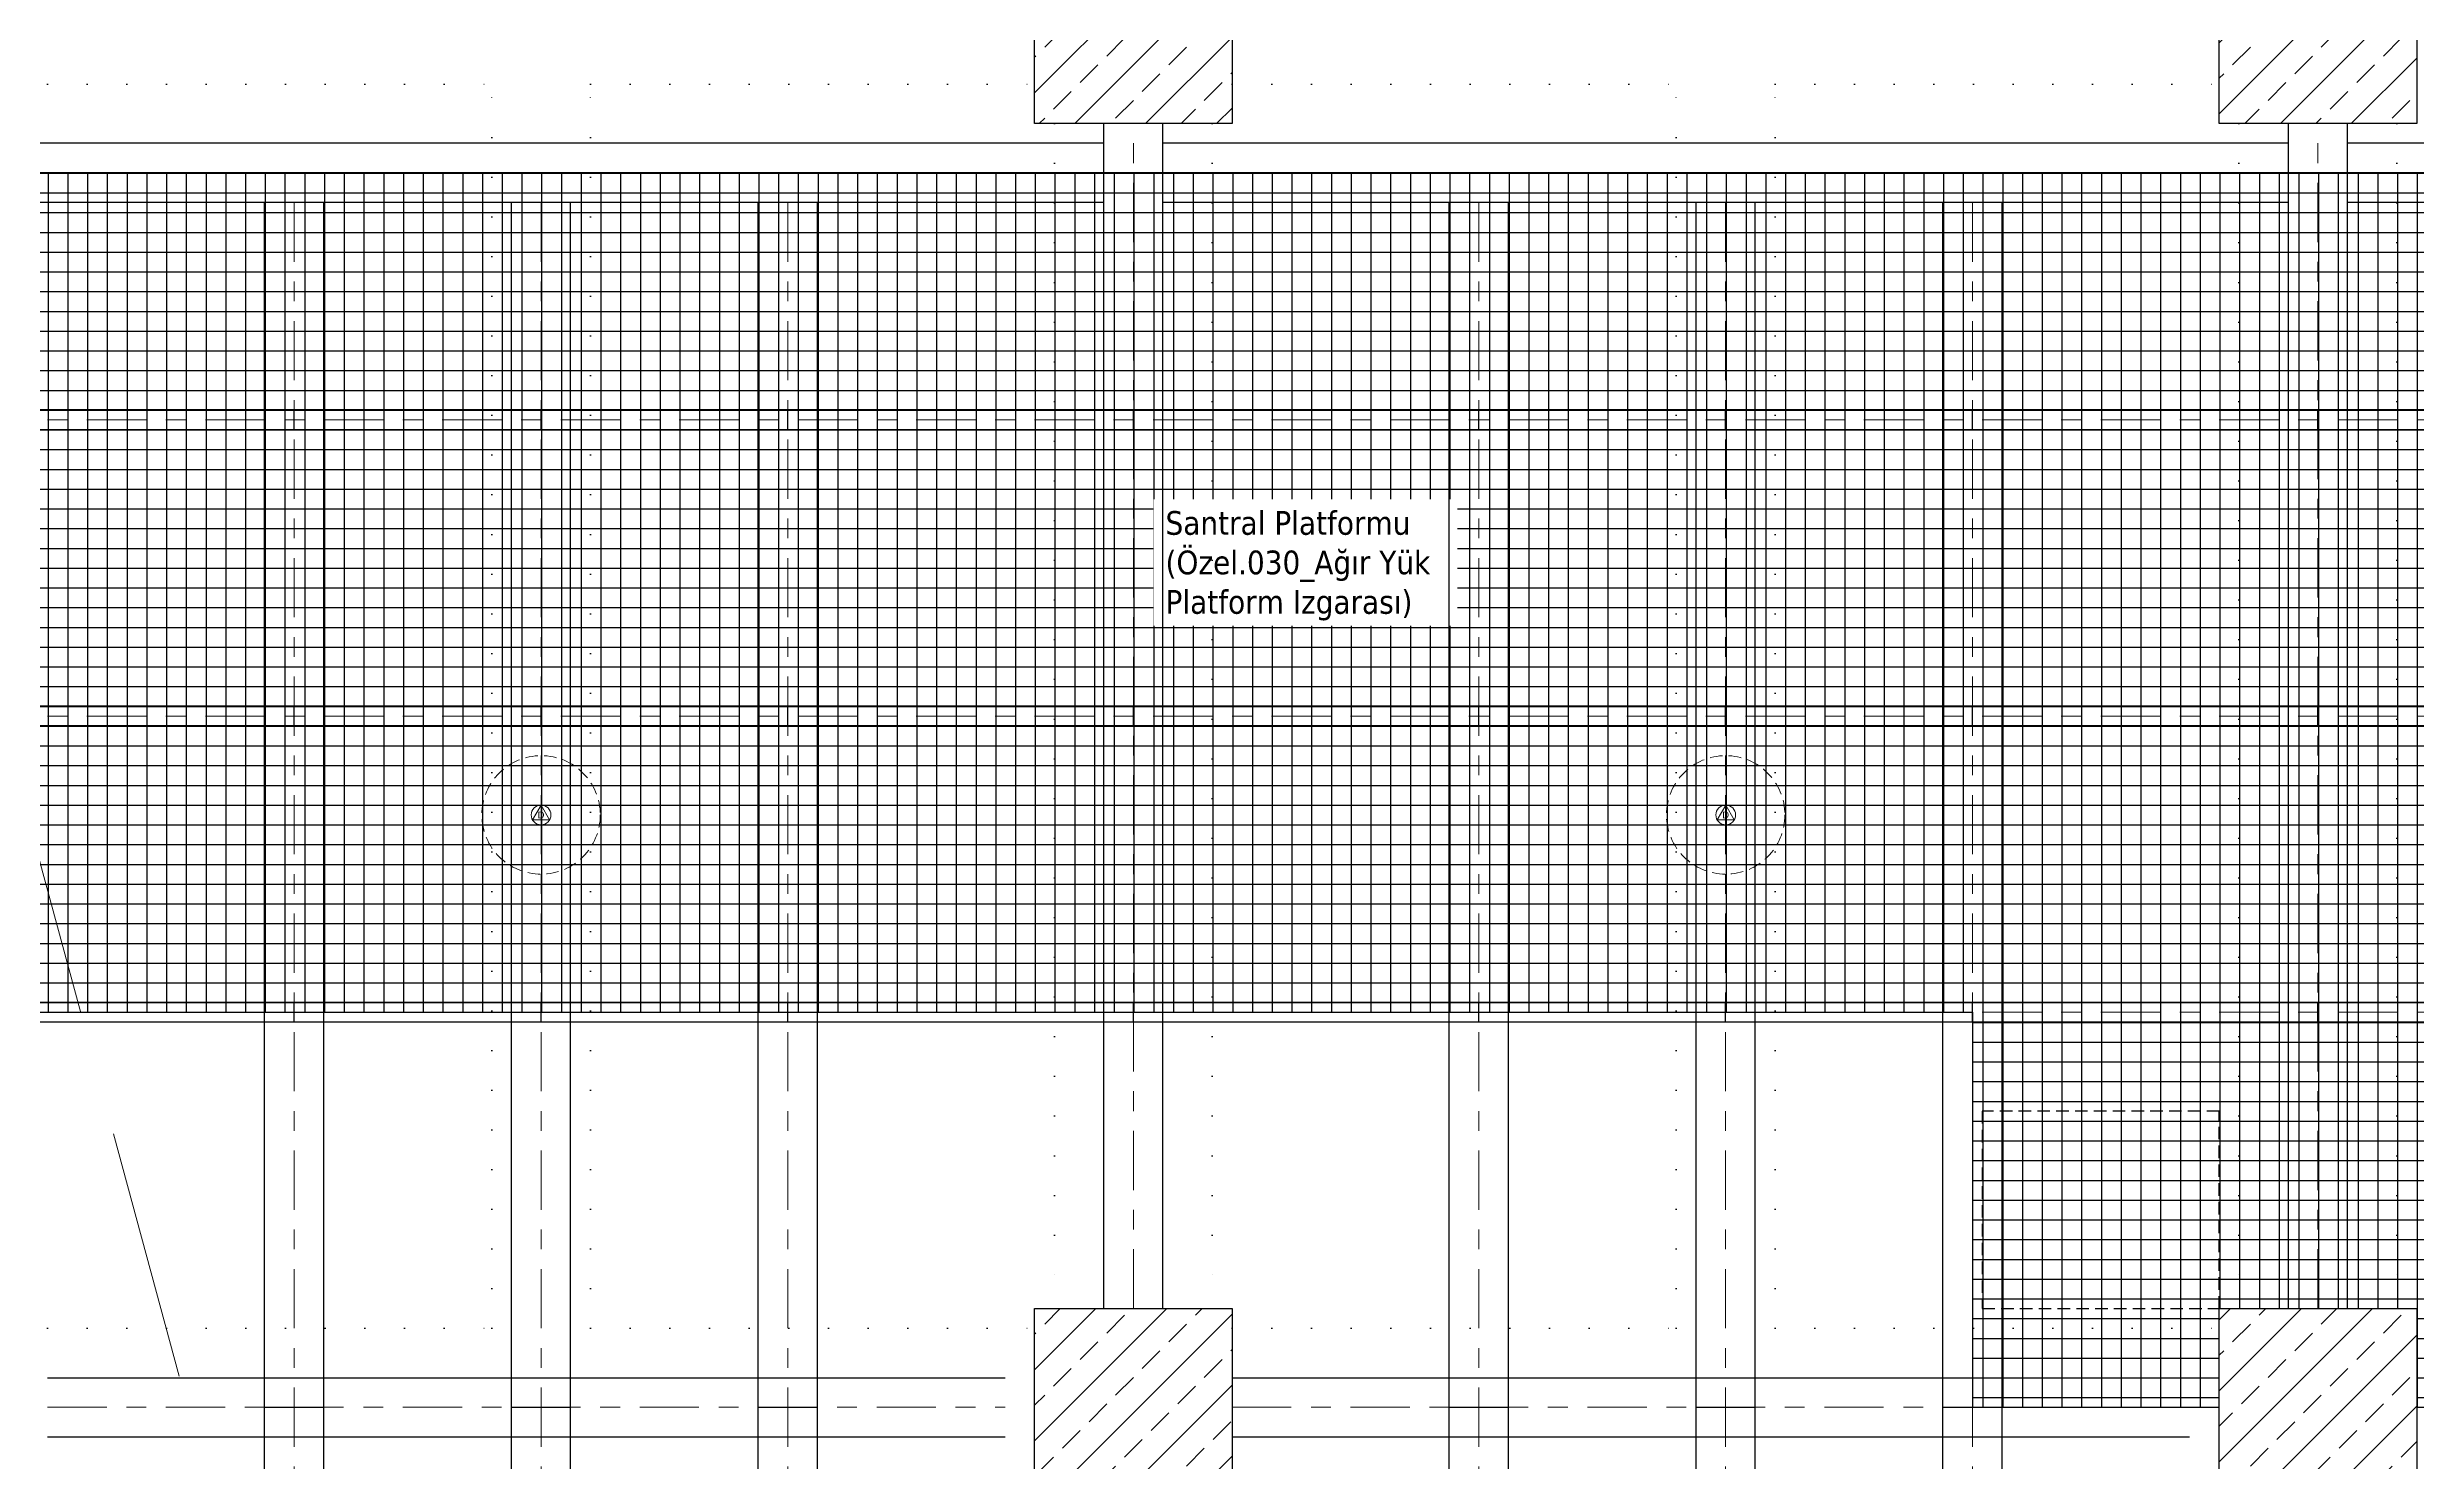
# Model space of a CAD drawing. Header units: centimetres. Extents: x 405564 to 502064, y 46284 to 60634.
# Drawn here: x 446550 to 447750, y 56055 to 56771 of the extents above; entities that cross this region are included whole.
import ezdxf
from ezdxf.enums import TextEntityAlignment as Align
from ezdxf.xclip import XClip

# ---------------------------------------------------------------- set-up
doc = ezdxf.new("R2010")
doc.units = ezdxf.units.CM
doc.header["$XCLIPFRAME"] = 0
for name, pattern in [('ACAD_ISO07W100', [3, 0, -3]), ('DASHED', [19.05, 12.7, -6.35]), ('DASHED2', [9.525, 6.35, -3.175]), ('DOT', [0.25, 0, -0.25]), ('HIDDEN', [9.525, 6.35, -3.175]), ('XKITLINE03', [6, 3, -1, 1, -1])]:
    doc.linetypes.add(name, pattern=pattern)
doc.layers.get('0').update_dxf_attribs({"color": 8, "lineweight": 9})
for name, color, linetype, lineweight in [('---___EB_draft00_ALTYAPI_helikoptermania', 8, 'Continuous', 0), ('0-KRCN-AYDINLATMA-130426', 8, 'Continuous', 9), ('0-KRCN-MİMARİ-220526', 8, 'Continuous', 9)]:
    doc.layers.add(name, color=color, linetype=linetype, lineweight=lineweight)
for name, color, linetype in [('AS_DOS_SAFT', 8, 'Continuous'), ('AS_DOS_TERAS_UST', 8, 'ACAD_ISO07W100'), ('AS_PRFL_CELIK', 8, 'Continuous'), ('AS_PRFL_CELIK AKS', 8, 'Continuous'), ('AS_PRFL_CELIK PLATFORM IZGARA', 8, 'Continuous'), ('AS_TA_BETONARME', 5, 'Continuous'), ('AS_TA_TARAMA', 8, 'Continuous'), ('AS_YAZI', 8, 'Continuous')]:
    doc.layers.add(name, color=color, linetype=linetype)
doc.styles.add('2', font='arial.ttf', dxfattribs={"width": 0.9, "height": 200})
doc.styles.add('MtXpl_Tahoma', font='tahoma.ttf')
pattern_1 = [(225, (17560.68, -7819.299), (17.96051, -17.96051), []), (225, (17542.72, -7819.299), (17.96051, -17.96051), [12.7, -6.35])]

# ---------------------------------------------------------------- blocks, each defined once
blk = doc.blocks.new('KD')
at = {"layer": '0-KRCN-AYDINLATMA-130426'}
for p, q in [((0, 5), (-4.3, -2.5)), ((4.3, -2.5), (0, 5)), ((4.3, -2.5), (-4.3, -2.5))]:
    blk.add_line(p, q, dxfattribs=at)
at = {"layer": '0-KRCN-AYDINLATMA-130426', "linetype": 'HIDDEN'}
blk.add_circle((0, 0), 30, dxfattribs=at)
at = {"layer": '0-KRCN-AYDINLATMA-130426'}
blk.add_circle((0, 0), 5, dxfattribs=at)
at = {"layer": '0-KRCN-AYDINLATMA-130426', "style": '2'}
blk.add_text('D', height=3.36, dxfattribs=at).set_placement((0, 0), align=Align.MIDDLE_CENTER)
blk = doc.blocks.new('G$C27E741DA')
at = {"layer": '0-KRCN-AYDINLATMA-130426'}
for p in [(8735.7, 9248.5), (9335.7, 9248.5)]:
    blk.add_blockref('KD', p, dxfattribs=at)
blk = doc.blocks.new('PLATFORM IZGARASI VE KEDI YOLU YERLESIMI')
at = {"layer": 'AS_PRFL_CELIK PLATFORM IZGARA', "transparency": 33554687}
h = blk.add_hatch(dxfattribs=at)
h.set_pattern_fill('_USER', color=256, scale=10, double=1, pattern_type=0)
h.set_pattern_definition([(0, (-443149.746, -16832.563), (0, 10), []), (90, (-443149.746, -16832.563), (-10, 6e-16), [])])
h.paths.add_polyline_path([(4850, -125), (2925, -125), (2925, -550), (3050, -550), (4375, -550), (4375, -750), (4500, -750), (4500, -700), (4600, -700), (4600, -750), (4850, -750)])
at = {"layer": 'AS_PRFL_CELIK PLATFORM IZGARA'}
blk.add_lwpolyline([(4600, -750), (4850, -750), (4850, -125), (2925, -125), (2925, -550), (4375, -550), (4375, -750), (4500, -750), (4500, -700), (4600, -700)], close=True, dxfattribs=at)
at = {"layer": 'AS_YAZI', "insert": (3966.3, -296.2), "char_height": 12, "width": 141.875, "attachment_point": 1, "style": 'MtXpl_Tahoma', "bg_fill": 3, "box_fill_scale": 1.5, "bg_fill_color": 256, "bg_fill_transparency": 0}
blk.add_mtext('{\\fTahoma|b0|i0|c162|p34;Santral Platformu (Özel.030_Ağır Yük Platform Izgarası)}', dxfattribs=at)
blk = doc.blocks.new('OPK-site-surrounding-R01')
at = {"layer": '---___EB_draft00_ALTYAPI_helikoptermania', "linetype": 'DASHED', "ltscale": 10}
blk.add_lwpolyline([(1451.4, 6572.4), (5376.1, -7919.4)], dxfattribs=at)
blk = doc.blocks.new('A$C48c69b65')
at = {"layer": 'AS_PRFL_CELIK'}
for p, q in [((3935, -700), (3935, -100)), ((3965, -700), (3965, -100)), ((4535, -700), (4535, -100)), ((4565, -700), (4565, -100)), ((3935, -110), (3365, -110)), ((4535, -110), (3965, -110)), ((3965, -140), (3965, -110)), ((5135, -110), (4565, -110)), ((4565, -140), (4565, -110)), ((3935, -140), (3365, -140)), ((3510, -1750), (3510, -140)), ((3540, -1750), (3540, -140)), ((3635, -1750), (3635, -140)), ((3665, -1750), (3665, -140)), ((3760, -1750), (3760, -140)), ((3790, -1750), (3790, -140)), ((4535, -140), (3965, -140)), ((4110, -1750), (4110, -140)), ((4140, -1750), (4140, -140)), ((4235, -1750), (4235, -140)), ((4265, -1750), (4265, -140)), ((4360, -1750), (4360, -140)), ((4390, -1750), (4390, -140)), ((5135, -140), (4565, -140)), ((7535, -245), (60, -245)), ((3525, -255), (3525, -245)), ((3650, -255), (3650, -245)), ((3775, -255), (3775, -245)), ((3950, -255), (3950, -245)), ((4125, -255), (4125, -245)), ((4250, -255), (4250, -245)), ((4375, -255), (4375, -245)), ((4550, -255), (4550, -245)), ((7535, -255), (60, -255)), ((7535, -395), (60, -395)), ((3525, -405), (3525, -395)), ((3650, -405), (3650, -395)), ((3775, -405), (3775, -395)), ((3950, -405), (3950, -395)), ((4125, -405), (4125, -395)), ((4250, -405), (4250, -395)), ((4375, -405), (4375, -395)), ((4550, -405), (4550, -395)), ((7535, -405), (60, -405)), ((7535, -545), (60, -545)), ((3525, -555), (3525, -545)), ((3650, -555), (3650, -545)), ((3775, -555), (3775, -545)), ((3950, -555), (3950, -545)), ((4125, -555), (4125, -545)), ((4250, -555), (4250, -545)), ((4375, -555), (4375, -545)), ((4550, -555), (4550, -545)), ((7535, -555), (60, -555)), ((3400, -735), (3885, -735)), ((4000, -735), (4485, -735)), ((3510, -750), (3540, -750)), ((3635, -750), (3665, -750)), ((3760, -750), (3790, -750)), ((4110, -750), (4140, -750)), ((4235, -750), (4265, -750)), ((4360, -750), (4390, -750)), ((3400, -765), (3885, -765)), ((4000, -765), (4485, -765))]:
    blk.add_line(p, q, dxfattribs=at)
at = {"layer": 'AS_PRFL_CELIK AKS', "linetype": 'XKITLINE03', "lineweight": 0, "ltscale": 10}
for p, q in [((3950, -700), (3950, -100)), ((4550, -700), (4550, -100)), ((3365, -125), (3935, -125)), ((3965, -125), (4535, -125)), ((4565, -125), (5135, -125)), ((3525, -140), (3525, -1750)), ((3650, -140), (3650, -1750)), ((3775, -140), (3775, -1750)), ((4125, -140), (4125, -1750)), ((4250, -140), (4250, -1750)), ((4375, -140), (4375, -1750)), ((60, -250), (7535, -250)), ((60, -400), (7535, -400)), ((60, -550), (7535, -550)), ((3400, -750), (3885, -750)), ((4000, -750), (4485, -750))]:
    blk.add_line(p, q, dxfattribs=at)
blk = doc.blocks.new('A$C6A10300A')
at = {"layer": 'AS_PRFL_CELIK'}
blk.add_blockref('PLATFORM IZGARASI VE KEDI YOLU YERLESIMI', (5085.68, -3801.45), dxfattribs=at)
at = {"layer": 'AS_TA_TARAMA'}
h = blk.add_hatch(dxfattribs=at)
h.set_pattern_fill('ANSI33', color=256, scale=4, angle=180)
h.set_pattern_definition(pattern_1)
h.paths.add_polyline_path([(8985.68, -3801.45), (9085.68, -3801.45), (9085.68, -3901.45), (8985.68, -3901.45)])
h = blk.add_hatch(dxfattribs=at)
h.set_pattern_fill('ANSI33', color=256, scale=4, angle=180)
h.set_pattern_definition(pattern_1)
h.paths.add_polyline_path([(9585.68, -3801.45), (9685.68, -3801.45), (9685.68, -3901.45), (9585.68, -3901.45)])
h = blk.add_hatch(dxfattribs=at)
h.set_pattern_fill('ANSI33', color=256, scale=4, angle=180)
h.set_pattern_definition(pattern_1)
h.paths.add_polyline_path([(8985.68, -4501.45), (9085.68, -4501.45), (9085.68, -4601.45), (8985.68, -4601.45)])
h = blk.add_hatch(dxfattribs=at)
h.set_pattern_fill('ANSI33', color=256, scale=4, angle=180)
h.set_pattern_definition(pattern_1)
h.paths.add_polyline_path([(9585.68, -4501.45), (9685.68, -4501.45), (9685.68, -4601.45), (9585.68, -4601.45)])
at = {"layer": 'AS_DOS_SAFT', "linetype": 'DASHED2'}
blk.add_lwpolyline([(9465.68, -4401.45), (9465.68, -4501.45), (9585.68, -4501.45), (9585.68, -4401.45)], close=True, dxfattribs=at)
at = {"layer": 'AS_DOS_TERAS_UST', "linetype": 'DOT', "ltscale": 80}
for p, q in [((8485.68, -3881.45), (8710.68, -3881.45)), ((8710.68, -4511.45), (8710.68, -3881.45)), ((8760.68, -3881.45), (8985.68, -3881.45)), ((8760.68, -4511.45), (8760.68, -3881.45)), ((9085.68, -3881.45), (9310.68, -3881.45)), ((9310.68, -4511.45), (9310.68, -3881.45)), ((9360.68, -3881.45), (9585.68, -3881.45)), ((9360.68, -4511.45), (9360.68, -3881.45)), ((8995.68, -3901.45), (8995.68, -4501.45)), ((9075.68, -3901.45), (9075.68, -4501.45)), ((9595.68, -3901.45), (9595.68, -4501.45)), ((9675.68, -3901.45), (9675.68, -4501.45)), ((8485.68, -4511.45), (8710.68, -4511.45)), ((8760.68, -4511.45), (8985.68, -4511.45)), ((9085.68, -4511.45), (9310.68, -4511.45)), ((9360.68, -4511.45), (9585.68, -4511.45))]:
    blk.add_line(p, q, dxfattribs=at)
at = {"layer": 'AS_TA_BETONARME'}
for points in [[(8985.68, -3801.45), (9085.68, -3801.45), (9085.68, -3901.45), (8985.68, -3901.45)], [(9585.68, -3801.45), (9685.68, -3801.45), (9685.68, -3901.45), (9585.68, -3901.45)], [(8985.68, -4501.45), (9085.68, -4501.45), (9085.68, -4601.45), (8985.68, -4601.45)], [(9585.68, -4501.45), (9685.68, -4501.45), (9685.68, -4601.45), (9585.68, -4601.45)]]:
    blk.add_lwpolyline(points, close=True, dxfattribs=at)
ref = blk.add_blockref('OPK-site-surrounding-R01', (5135.68, -3851.45))
XClip(ref).set_block_clipping_path([(-5135.679684336, -9648.5463532069), (26364.320315664, 3851.4536467931)])
blk.add_blockref('A$C48c69b65', (5085.68, -3801.45))

msp = doc.modelspace()

# ---------------------------------------------------------------- block references
at = {"layer": '0-KRCN-AYDINLATMA-130426'}
msp.add_blockref('G$C27E741DA', (438064.1, 47134), dxfattribs=at)

# ---------------------------------------------------------------- next in the draw order: block references
at = {"layer": '0-KRCN-MİMARİ-220526'}
msp.add_blockref('A$C6A10300A', (438064.1, 60634), dxfattribs=at)

doc.saveas('drawing.dxf')
